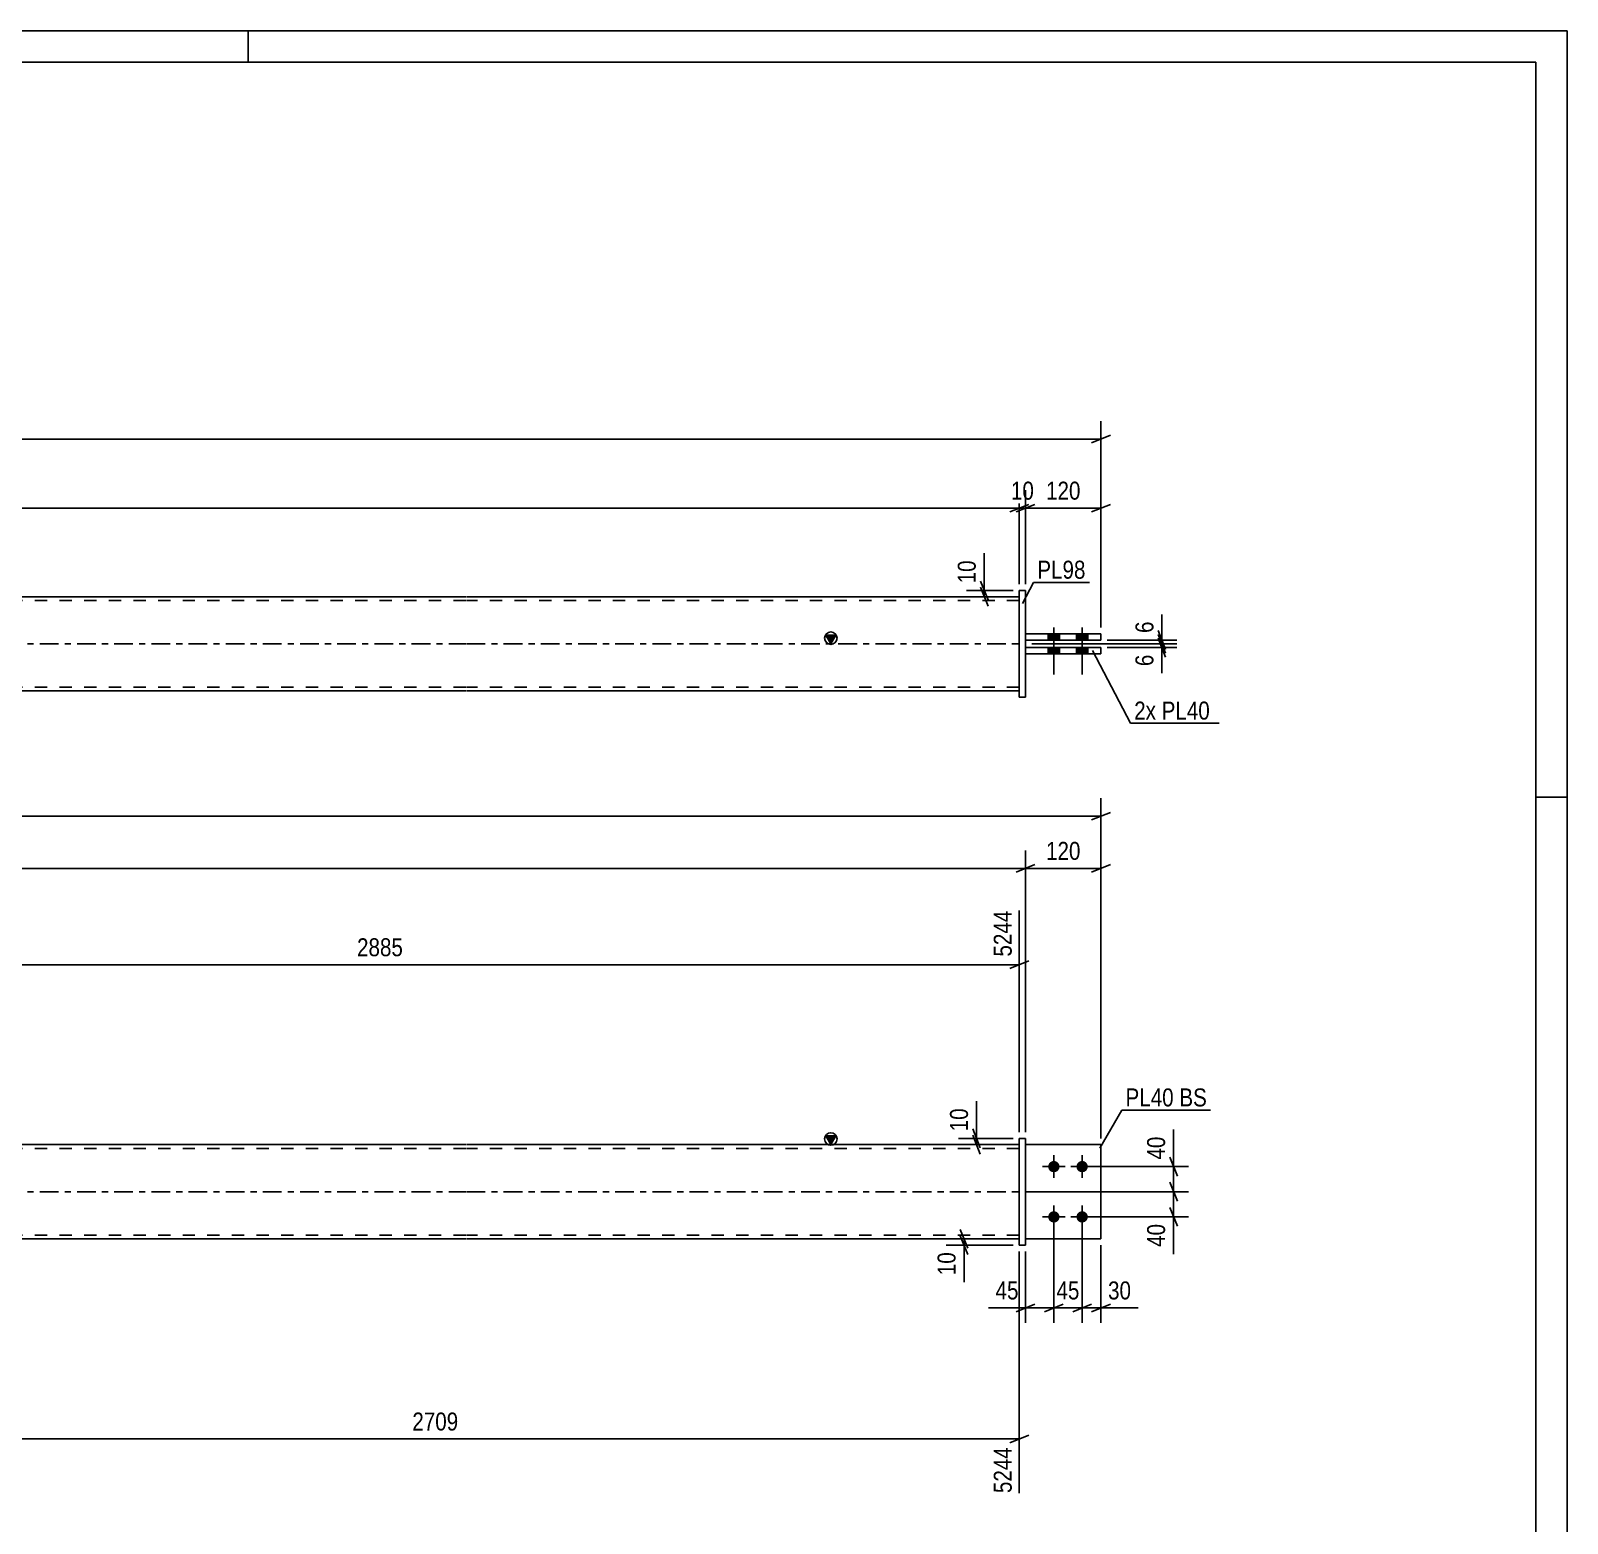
# Model space of a CAD drawing. Header units: millimetres. Extents: x 0 to 594, y 0 to 420.
# Drawn here: x 349.4 to 594, y 182.5 to 420 of the extents above; entities that cross this region are included whole.
import ezdxf

# ---------------------------------------------------------------- set-up
doc = ezdxf.new("R2010")
doc.units = ezdxf.units.MM
doc.linetypes.add('DXK_LINE_DOT2', pattern=[3.9198, 1.9599, -1.9599])
doc.linetypes.add('DXK_LINE_DOT3', pattern=[5.9187, 2.979, -0.9799, 0.9799, -0.9799])
doc.styles.add('Arial Narrow', font='ARIALN.TTF', dxfattribs={"height": 0.2})

# ---------------------------------------------------------------- blocks, each defined once
blk = doc.blocks.new('Unknown-580610560-1130')
at = {"color": 5, "linetype": 'Continuous'}
for p, q in [((594, 420), (0, 420)), ((384, 415), (384, 420)), ((594, 0), (594, 420)), ((589, 415), (5, 415)), ((589, 5), (589, 415)), ((594, 298), (589, 298))]:
    blk.add_line(p, q, dxfattribs=at)
blk = doc.blocks.new('Part-580610560-1695 - 1673')
at = {"color": 2, "linetype": 'Continuous'}
for p, q in [((519.77, 242.72), (507.77, 242.72)), ((519.77, 242.72), (519.77, 242.72)), ((519.77, 242.72), (519.77, 227.72)), ((507.77, 227.72), (519.77, 227.72))]:
    blk.add_line(p, q, dxfattribs=at)
at = {"color": 7, "linetype": 'DXK_LINE_DOT2'}
for p, q in [((507.77, 242.72), (519.77, 242.72)), ((507.77, 242.72), (507.77, 242.72)), ((507.77, 242.72), (507.77, 227.72)), ((507.77, 227.72), (519.77, 227.72))]:
    blk.add_line(p, q, dxfattribs=at)
blk = doc.blocks.new('Part-580610560-1700 - 1673')
at = {"linetype": 'Continuous'}
blk.add_hatch(color=2, dxfattribs=at).paths.add_polyline_path([(476.77, 242.72), (475.97, 244.12), (477.57, 244.12)])
at = {"color": 2, "linetype": 'Continuous'}
for p, q in [((418.67, 242.72), (179.21, 242.72)), ((506.77, 242.72), (418.77, 242.72)), ((476.77, 242.72), (475.97, 244.12)), ((475.97, 244.12), (477.57, 244.12)), ((477.57, 244.12), (476.77, 242.72)), ((418.67, 227.72), (179.21, 227.72)), ((506.77, 227.72), (418.77, 227.72))]:
    blk.add_line(p, q, dxfattribs=at)
at = {"color": 7, "linetype": 'DXK_LINE_DOT2'}
for p, q in [((506.77, 227.72), (506.77, 242.72)), ((418.67, 242.12), (179.21, 242.12)), ((506.77, 242.12), (418.77, 242.12)), ((418.67, 228.32), (179.21, 228.32)), ((506.77, 228.32), (418.77, 228.32))]:
    blk.add_line(p, q, dxfattribs=at)
at = {"color": 7, "linetype": 'DXK_LINE_DOT3'}
for p, q in [((179.21, 235.22), (418.67, 235.22)), ((418.77, 235.22), (506.77, 235.22))]:
    blk.add_line(p, q, dxfattribs=at)
at = {"color": 2, "linetype": 'Continuous'}
blk.add_circle((476.77, 243.62), 1, dxfattribs=at)
blk = doc.blocks.new('Part-580610560-1685 - 1673')
at = {"color": 2, "linetype": 'Continuous'}
for p, q in [((506.77, 243.72), (507.77, 243.72)), ((506.77, 226.72), (506.77, 243.72)), ((507.77, 243.72), (507.77, 226.72)), ((506.77, 226.72), (506.77, 226.72)), ((506.77, 226.72), (507.77, 226.72))]:
    blk.add_line(p, q, dxfattribs=at)
at = {"color": 7, "linetype": 'DXK_LINE_DOT2'}
for p, q in [((506.77, 243.72), (507.77, 243.72)), ((506.77, 226.72), (507.77, 226.72))]:
    blk.add_line(p, q, dxfattribs=at)
blk = doc.blocks.new('Part-580610560-1690 - 1673')
at = {"color": 7, "linetype": 'DXK_LINE_DOT2'}
for p, q in [((507.77, 242.72), (519.77, 242.72)), ((519.77, 242.72), (507.77, 242.72)), ((507.77, 242.72), (507.77, 242.72)), ((507.77, 242.72), (507.77, 227.72)), ((519.77, 242.72), (519.77, 242.72)), ((519.77, 242.72), (519.77, 227.72)), ((507.77, 227.72), (519.77, 227.72)), ((507.77, 227.72), (519.77, 227.72))]:
    blk.add_line(p, q, dxfattribs=at)
blk = doc.blocks.new('Bolt-580610560-1710 - 1673')
at = {"linetype": 'Continuous'}
for points in [[(512.27, 240.12), (512.46, 240.1), (512.64, 240.04), (512.8, 239.94), (512.94, 239.82), (513.05, 239.67), (513.13, 239.49), (513.17, 239.31), (513.17, 239.12), (513.13, 238.94), (513.05, 238.77), (512.94, 238.61), (512.8, 238.49), (512.64, 238.39), (512.46, 238.34), (512.27, 238.32), (512.09, 238.34), (511.91, 238.39), (511.74, 238.49), (511.6, 238.61), (511.49, 238.77), (511.42, 238.94), (511.38, 239.12), (511.38, 239.31), (511.42, 239.49), (511.49, 239.67), (511.6, 239.82), (511.74, 239.94), (511.91, 240.04), (512.09, 240.1)], [(516.77, 240.12), (516.96, 240.1), (517.14, 240.04), (517.3, 239.94), (517.44, 239.82), (517.55, 239.67), (517.63, 239.49), (517.67, 239.31), (517.67, 239.12), (517.63, 238.94), (517.55, 238.77), (517.44, 238.61), (517.3, 238.49), (517.14, 238.39), (516.96, 238.34), (516.77, 238.32), (516.59, 238.34), (516.41, 238.39), (516.24, 238.49), (516.1, 238.61), (515.99, 238.77), (515.92, 238.94), (515.88, 239.12), (515.88, 239.31), (515.92, 239.49), (515.99, 239.67), (516.1, 239.82), (516.24, 239.94), (516.41, 240.04), (516.59, 240.1)], [(512.27, 232.12), (512.46, 232.1), (512.64, 232.04), (512.8, 231.94), (512.94, 231.82), (513.05, 231.67), (513.13, 231.49), (513.17, 231.31), (513.17, 231.12), (513.13, 230.94), (513.05, 230.77), (512.94, 230.61), (512.8, 230.49), (512.64, 230.39), (512.46, 230.34), (512.27, 230.32), (512.09, 230.34), (511.91, 230.39), (511.74, 230.49), (511.6, 230.61), (511.49, 230.77), (511.42, 230.94), (511.38, 231.12), (511.38, 231.31), (511.42, 231.49), (511.49, 231.67), (511.6, 231.82), (511.74, 231.94), (511.91, 232.04), (512.09, 232.1)], [(516.77, 232.12), (516.96, 232.1), (517.14, 232.04), (517.3, 231.94), (517.44, 231.82), (517.55, 231.67), (517.63, 231.49), (517.67, 231.31), (517.67, 231.12), (517.63, 230.94), (517.55, 230.77), (517.44, 230.61), (517.3, 230.49), (517.14, 230.39), (516.96, 230.34), (516.77, 230.32), (516.59, 230.34), (516.41, 230.39), (516.24, 230.49), (516.1, 230.61), (515.99, 230.77), (515.92, 230.94), (515.88, 231.12), (515.88, 231.31), (515.92, 231.49), (515.99, 231.67), (516.1, 231.82), (516.24, 231.94), (516.41, 232.04), (516.59, 232.1)]]:
    blk.add_hatch(color=1, dxfattribs=at).paths.add_polyline_path(points)
at = {"color": 1, "linetype": 'Continuous'}
for p, q in [((512.27, 241.02), (512.27, 237.42)), ((516.77, 241.02), (516.77, 237.42)), ((510.47, 239.22), (514.07, 239.22)), ((514.97, 239.22), (518.57, 239.22)), ((512.27, 233.02), (512.27, 229.42)), ((516.77, 233.02), (516.77, 229.42)), ((510.47, 231.22), (514.07, 231.22)), ((514.97, 231.22), (518.57, 231.22))]:
    blk.add_line(p, q, dxfattribs=at)
blk = doc.blocks.new('Bolt-580610560-1371 - 1367')
at = {"linetype": 'Continuous'}
for points in [[(513.17, 324.02), (511.37, 324.02), (511.37, 323.02), (513.17, 323.02)], [(513.17, 324.02), (511.37, 324.02), (511.37, 323.02), (513.17, 323.02)], [(517.67, 324.02), (515.87, 324.02), (515.87, 323.02), (517.67, 323.02)], [(517.67, 324.02), (515.87, 324.02), (515.87, 323.02), (517.67, 323.02)], [(513.17, 321.82), (511.37, 321.82), (511.37, 320.82), (513.17, 320.82)], [(513.17, 321.82), (511.37, 321.82), (511.37, 320.82), (513.17, 320.82)], [(517.67, 321.82), (515.87, 321.82), (515.87, 320.82), (517.67, 320.82)], [(517.67, 321.82), (515.87, 321.82), (515.87, 320.82), (517.67, 320.82)]]:
    blk.add_hatch(color=1, dxfattribs=at).paths.add_polyline_path(points)
at = {"color": 1, "linetype": 'Continuous'}
for p, q in [((511.37, 324.02), (511.37, 323.02)), ((511.37, 324.02), (511.37, 323.02)), ((512.27, 325.02), (512.27, 317.52)), ((512.27, 325.02), (512.27, 317.52)), ((513.17, 324.02), (513.17, 323.02)), ((513.17, 324.02), (513.17, 323.02)), ((515.87, 324.02), (515.87, 323.02)), ((515.87, 324.02), (515.87, 323.02)), ((516.77, 325.02), (516.77, 317.52)), ((516.77, 325.02), (516.77, 317.52)), ((517.67, 324.02), (517.67, 323.02)), ((517.67, 324.02), (517.67, 323.02)), ((511.37, 321.82), (511.37, 320.82)), ((511.37, 321.82), (511.37, 320.82)), ((513.17, 321.82), (513.17, 320.82)), ((513.17, 321.82), (513.17, 320.82)), ((515.87, 321.82), (515.87, 320.82)), ((515.87, 321.82), (515.87, 320.82)), ((517.67, 321.82), (517.67, 320.82)), ((517.67, 321.82), (517.67, 320.82))]:
    blk.add_line(p, q, dxfattribs=at)
blk = doc.blocks.new('Part-580610560-1456 - 1367')
at = {"linetype": 'Continuous'}
blk.add_hatch(color=2, dxfattribs=at).paths.add_polyline_path([(476.77, 322.42), (475.97, 323.82), (477.57, 323.82)])
at = {"color": 2, "linetype": 'Continuous'}
for p, q in [((418.67, 329.92), (179.21, 329.92)), ((506.77, 329.92), (418.77, 329.92)), ((476.77, 322.42), (475.97, 323.82)), ((475.97, 323.82), (477.57, 323.82)), ((477.57, 323.82), (476.77, 322.42)), ((418.67, 314.92), (179.21, 314.92)), ((506.77, 314.92), (418.77, 314.92))]:
    blk.add_line(p, q, dxfattribs=at)
at = {"color": 7, "linetype": 'DXK_LINE_DOT2'}
for p, q in [((418.67, 329.32), (179.21, 329.32)), ((506.77, 329.32), (418.77, 329.32)), ((506.77, 329.92), (506.77, 314.92)), ((418.67, 315.52), (179.21, 315.52)), ((506.77, 315.52), (418.77, 315.52))]:
    blk.add_line(p, q, dxfattribs=at)
at = {"color": 7, "linetype": 'DXK_LINE_DOT3'}
for p, q in [((179.21, 322.42), (418.67, 322.42)), ((418.77, 322.42), (506.77, 322.42))]:
    blk.add_line(p, q, dxfattribs=at)
at = {"color": 2, "linetype": 'Continuous'}
blk.add_circle((476.77, 323.32), 1, dxfattribs=at)
blk = doc.blocks.new('Part-580610560-1461 - 1367')
at = {"color": 2, "linetype": 'Continuous'}
for p, q in [((519.77, 321.82), (507.77, 321.82)), ((507.77, 320.82), (519.77, 320.82)), ((519.77, 320.82), (519.77, 321.82))]:
    blk.add_line(p, q, dxfattribs=at)
at = {"color": 7, "linetype": 'DXK_LINE_DOT2'}
for p, q in [((507.77, 321.82), (507.77, 320.82)), ((519.77, 321.82), (507.77, 321.82)), ((507.77, 320.82), (519.77, 320.82))]:
    blk.add_line(p, q, dxfattribs=at)
blk = doc.blocks.new('Part-580610560-1433 - 1367')
at = {"color": 2, "linetype": 'Continuous'}
for p, q in [((506.77, 330.92), (506.77, 330.92)), ((506.77, 313.92), (506.77, 330.92)), ((506.77, 330.92), (507.77, 330.92)), ((507.77, 330.92), (507.77, 330.92)), ((507.77, 330.92), (507.77, 313.92)), ((506.77, 313.92), (507.77, 313.92)), ((506.77, 313.92), (506.77, 313.92)), ((507.77, 313.92), (507.77, 313.92))]:
    blk.add_line(p, q, dxfattribs=at)
at = {"color": 7, "linetype": 'DXK_LINE_DOT2'}
for p, q in [((506.77, 330.92), (507.77, 330.92)), ((506.77, 313.92), (507.77, 313.92)), ((507.77, 313.92), (507.77, 313.92))]:
    blk.add_line(p, q, dxfattribs=at)
blk = doc.blocks.new('Part-580610560-1466 - 1367')
at = {"color": 2, "linetype": 'Continuous'}
for p, q in [((519.77, 324.02), (507.77, 324.02)), ((507.77, 323.02), (519.77, 323.02)), ((519.77, 323.02), (519.77, 324.02))]:
    blk.add_line(p, q, dxfattribs=at)
at = {"color": 7, "linetype": 'DXK_LINE_DOT2'}
for p, q in [((507.77, 324.02), (507.77, 323.02)), ((519.77, 324.02), (507.77, 324.02)), ((507.77, 323.02), (519.77, 323.02))]:
    blk.add_line(p, q, dxfattribs=at)
blk = doc.blocks.new('StraightDimension-580610560-1936 - 1673')
at = {"color": 7, "linetype": 'Continuous'}
for p, q in [((505.77, 227.72), (495.12, 227.72)), ((497.37, 229.22), (498.57, 226.22)), ((498.57, 225.22), (497.37, 228.22)), ((497.97, 226.72), (497.97, 227.72)), ((505.77, 226.72), (495.12, 226.72))]:
    blk.add_line(p, q, dxfattribs=at)
at = {"color": 0}
blk.add_wipeout([(497.22, 226.19), (493.02, 226.19), (493.02, 221.34), (497.22, 221.34)], dxfattribs=at)
at = {"color": 7, "linetype": 'Continuous'}
blk.add_line((497.97, 226.72), (497.97, 220.81), dxfattribs=at)
blk.add_line((497.97, 226.72), (497.97, 220.81), dxfattribs=at)
at = {"color": 3, "style": 'Arial Narrow'}
blk.add_text('10', height=2.863, rotation=90.0002, dxfattribs=at).set_placement((496.62, 221.94))
blk = doc.blocks.new('StraightDimension-580610560-1955 - 1673')
at = {"color": 7, "linetype": 'Continuous'}
for p, q in [((512.27, 230.22), (512.27, 214.33)), ((516.77, 230.22), (516.77, 214.33)), ((510.77, 216.13), (513.77, 217.33)), ((512.27, 216.73), (516.77, 216.73)), ((518.27, 217.33), (515.27, 216.13))]:
    blk.add_line(p, q, dxfattribs=at)
at = {"color": 0}
blk.add_wipeout([(516.95, 217.48), (516.95, 221.68), (512.09, 221.68), (512.09, 217.48)], dxfattribs=at)
at = {"color": 3, "style": 'Arial Narrow'}
blk.add_text('45', height=2.863, dxfattribs=at).set_placement((512.69, 218.08))
blk = doc.blocks.new('StraightDimension-580610560-2017 - 1673')
at = {"color": 7, "linetype": 'Continuous'}
for p, q in [((507.77, 235.22), (533.73, 235.22)), ((530.73, 236.72), (531.93, 233.72)), ((531.33, 231.22), (531.33, 235.22)), ((531.93, 229.72), (530.73, 232.72)), ((517.77, 231.22), (533.73, 231.22))]:
    blk.add_line(p, q, dxfattribs=at)
at = {"color": 0}
blk.add_wipeout([(530.58, 230.69), (526.38, 230.69), (526.38, 225.84), (530.58, 225.84)], dxfattribs=at)
at = {"color": 7, "linetype": 'Continuous'}
blk.add_line((531.33, 231.22), (531.33, 225.31), dxfattribs=at)
blk.add_line((531.33, 231.22), (531.33, 225.31), dxfattribs=at)
at = {"color": 3, "style": 'Arial Narrow'}
blk.add_text('40', height=2.863, rotation=90.0002, dxfattribs=at).set_placement((529.98, 226.44))
blk = doc.blocks.new('StraightDimension-580610560-2031 - 1673')
at = {"color": 7, "linetype": 'Continuous'}
for p, q in [((499.35, 245.22), (500.55, 242.22)), ((505.77, 243.72), (497.1, 243.72)), ((505.77, 242.72), (497.1, 242.72)), ((500.55, 241.22), (499.35, 244.22)), ((499.95, 242.72), (499.95, 243.72))]:
    blk.add_line(p, q, dxfattribs=at)
at = {"color": 0}
blk.add_wipeout([(499.2, 249.1), (495, 249.1), (495, 244.24), (499.2, 244.24)], dxfattribs=at)
at = {"color": 7, "linetype": 'Continuous'}
blk.add_line((499.95, 243.72), (499.95, 249.62), dxfattribs=at)
blk.add_line((499.95, 243.72), (499.95, 249.62), dxfattribs=at)
at = {"color": 3, "style": 'Arial Narrow'}
blk.add_text('10', height=2.863, rotation=90.0002, dxfattribs=at).set_placement((498.6, 244.84))
blk = doc.blocks.new('StraightDimension-580610560-1760 - 1673')
at = {"color": 7, "linetype": 'Continuous'}
for p, q in [((303.25, 243.72), (303.25, 279.96)), ((506.77, 244.72), (506.77, 279.96)), ((304.75, 271.95), (301.75, 270.75)), ((505.27, 270.75), (508.27, 271.95)), ((303.25, 271.35), (506.77, 271.35))]:
    blk.add_line(p, q, dxfattribs=at)
at = {"color": 0, "linetype": 'Continuous'}
blk.add_wipeout([(506.17, 280.56), (501.97, 280.56), (501.97, 272.05), (506.17, 272.05)], dxfattribs=at)
at = {"color": 0}
blk.add_wipeout([(409.27, 272.1), (409.27, 276.3), (400.75, 276.3), (400.75, 272.1)], dxfattribs=at)
at = {"color": 3, "linetype": 'Continuous', "style": 'Arial Narrow'}
blk.add_text('5244', height=2.863, rotation=90.0002, dxfattribs=at).set_placement((505.57, 272.65))
at = {"color": 3, "style": 'Arial Narrow'}
blk.add_text('2885', height=2.863, dxfattribs=at).set_placement((401.35, 272.7))
blk = doc.blocks.new('StraightDimension-580610560-2050 - 1673')
at = {"color": 7, "linetype": 'Continuous'}
for p, q in [((507.77, 244.72), (507.77, 289.54)), ((90.11, 286.69), (507.77, 286.69)), ((506.27, 286.09), (509.27, 287.29))]:
    blk.add_line(p, q, dxfattribs=at)
blk = doc.blocks.new('StraightDimension-580610560-2040 - 1673')
at = {"color": 7, "linetype": 'Continuous'}
for p, q in [((507.77, 244.72), (507.77, 289.54)), ((519.77, 243.72), (519.77, 289.54)), ((506.27, 286.09), (509.27, 287.29)), ((507.77, 286.69), (519.77, 286.69)), ((521.27, 287.29), (518.27, 286.09))]:
    blk.add_line(p, q, dxfattribs=at)
at = {"color": 0}
blk.add_wipeout([(517.11, 287.44), (517.11, 291.64), (510.43, 291.64), (510.43, 287.44)], dxfattribs=at)
at = {"color": 3, "style": 'Arial Narrow'}
blk.add_text('120', height=2.863, dxfattribs=at).set_placement((511.03, 288.04))
blk = doc.blocks.new('StraightDimension-580610560-1945 - 1673')
at = {"color": 7, "linetype": 'Continuous'}
for p, q in [((512.27, 230.22), (512.27, 214.33)), ((507.77, 225.72), (507.77, 214.33)), ((506.27, 216.13), (509.27, 217.33)), ((507.77, 216.73), (512.27, 216.73)), ((513.77, 217.33), (510.77, 216.13))]:
    blk.add_line(p, q, dxfattribs=at)
at = {"color": 0}
blk.add_wipeout([(507.25, 217.48), (507.25, 221.68), (502.39, 221.68), (502.39, 217.48)], dxfattribs=at)
at = {"color": 7, "linetype": 'Continuous'}
blk.add_line((507.77, 216.73), (501.87, 216.73), dxfattribs=at)
blk.add_line((507.77, 216.73), (501.87, 216.73), dxfattribs=at)
at = {"color": 3, "style": 'Arial Narrow'}
blk.add_text('45', height=2.863, dxfattribs=at).set_placement((502.99, 218.08))
blk = doc.blocks.new('StraightDimension-580610560-1746 - 1673')
at = {"color": 7, "linetype": 'Continuous'}
for p, q in [((519.77, 243.72), (519.77, 297.84)), ((78.11, 294.99), (519.77, 294.99)), ((518.27, 294.39), (521.27, 295.59))]:
    blk.add_line(p, q, dxfattribs=at)
blk = doc.blocks.new('StraightDimension-580610560-1838 - 1673')
at = {"color": 7, "linetype": 'Continuous'}
for p, q in [((320.85, 226.72), (320.85, 187.26)), ((506.77, 225.72), (506.77, 187.26)), ((322.35, 196.47), (319.35, 195.27)), ((320.85, 195.87), (506.77, 195.87)), ((505.27, 195.27), (508.27, 196.47))]:
    blk.add_line(p, q, dxfattribs=at)
at = {"color": 0}
blk.add_wipeout([(418.07, 196.62), (418.07, 200.82), (409.55, 200.82), (409.55, 196.62)], dxfattribs=at)
at = {"color": 0, "linetype": 'Continuous'}
blk.add_wipeout([(506.17, 195.17), (501.97, 195.17), (501.97, 186.66), (506.17, 186.66)], dxfattribs=at)
at = {"color": 3, "style": 'Arial Narrow'}
blk.add_text('2709', height=2.863, dxfattribs=at).set_placement((410.15, 197.22))
at = {"color": 3, "linetype": 'Continuous', "style": 'Arial Narrow'}
blk.add_text('5244', height=2.863, rotation=90.0002, dxfattribs=at).set_placement((505.57, 187.26))
blk = doc.blocks.new('StraightDimension-580610560-1965 - 1673')
at = {"color": 7, "linetype": 'Continuous'}
for p, q in [((516.77, 230.22), (516.77, 214.33)), ((519.77, 226.72), (519.77, 214.33)), ((515.27, 216.13), (518.27, 217.33)), ((516.77, 216.73), (519.77, 216.73)), ((521.27, 217.33), (518.27, 216.13))]:
    blk.add_line(p, q, dxfattribs=at)
at = {"color": 0}
blk.add_wipeout([(525.15, 217.48), (525.15, 221.68), (520.3, 221.68), (520.3, 217.48)], dxfattribs=at)
at = {"color": 7, "linetype": 'Continuous'}
blk.add_line((519.77, 216.73), (525.68, 216.73), dxfattribs=at)
blk.add_line((519.77, 216.73), (525.68, 216.73), dxfattribs=at)
at = {"color": 3, "style": 'Arial Narrow'}
blk.add_text('30', height=2.863, dxfattribs=at).set_placement((520.9, 218.08))
blk = doc.blocks.new('StraightDimension-580610560-2004 - 1673')
at = {"color": 7, "linetype": 'Continuous'}
for p, q in [((530.73, 240.72), (531.93, 237.72)), ((517.77, 239.22), (533.73, 239.22)), ((531.33, 235.22), (531.33, 239.22)), ((507.77, 235.22), (533.73, 235.22)), ((531.93, 233.72), (530.73, 236.72))]:
    blk.add_line(p, q, dxfattribs=at)
at = {"color": 0}
blk.add_wipeout([(530.58, 244.6), (526.38, 244.6), (526.38, 239.74), (530.58, 239.74)], dxfattribs=at)
at = {"color": 7, "linetype": 'Continuous'}
blk.add_line((531.33, 239.22), (531.33, 245.12), dxfattribs=at)
blk.add_line((531.33, 239.22), (531.33, 245.12), dxfattribs=at)
at = {"color": 3, "style": 'Arial Narrow'}
blk.add_text('40', height=2.863, rotation=90.0002, dxfattribs=at).set_placement((529.98, 240.34))
blk = doc.blocks.new('StraightDimension-580610560-1545 - 1367')
at = {"color": 7, "linetype": 'Continuous'}
for p, q in [((519.77, 325.02), (519.77, 357.87)), ((78.11, 355.02), (519.77, 355.02)), ((518.27, 354.42), (521.27, 355.62))]:
    blk.add_line(p, q, dxfattribs=at)
blk = doc.blocks.new('StraightDimension-580610560-1576 - 1367')
at = {"color": 7, "linetype": 'Continuous'}
for p, q in [((506.77, 331.92), (506.77, 346.87)), ((91.11, 344.02), (506.77, 344.02)), ((505.27, 343.42), (508.27, 344.62))]:
    blk.add_line(p, q, dxfattribs=at)
blk = doc.blocks.new('StraightDimension-580610560-1586 - 1367')
at = {"color": 7, "linetype": 'Continuous'}
for p, q in [((506.77, 331.92), (506.77, 346.87)), ((507.77, 331.92), (507.77, 346.87)), ((505.27, 343.42), (508.27, 344.62)), ((509.27, 344.62), (506.27, 343.42)), ((506.77, 344.02), (507.77, 344.02))]:
    blk.add_line(p, q, dxfattribs=at)
at = {"color": 0}
blk.add_wipeout([(509.7, 344.77), (509.7, 348.97), (504.84, 348.97), (504.84, 344.77)], dxfattribs=at)
at = {"color": 3, "style": 'Arial Narrow'}
blk.add_text('10', height=2.863, dxfattribs=at).set_placement((505.44, 345.37))
blk = doc.blocks.new('StraightDimension-580610560-1596 - 1367')
at = {"color": 7, "linetype": 'Continuous'}
for p, q in [((507.77, 331.92), (507.77, 346.87)), ((519.77, 325.02), (519.77, 346.87)), ((506.27, 343.42), (509.27, 344.62)), ((507.77, 344.02), (519.77, 344.02)), ((521.27, 344.62), (518.27, 343.42))]:
    blk.add_line(p, q, dxfattribs=at)
at = {"color": 0}
blk.add_wipeout([(517.11, 344.77), (517.11, 348.97), (510.43, 348.97), (510.43, 344.77)], dxfattribs=at)
at = {"color": 3, "style": 'Arial Narrow'}
blk.add_text('120', height=2.863, dxfattribs=at).set_placement((511.03, 345.37))
blk = doc.blocks.new('StraightDimension-580610560-1607 - 1367')
at = {"color": 7, "linetype": 'Continuous'}
for p, q in [((505.77, 330.92), (498.34, 330.92)), ((500.59, 332.42), (501.79, 329.42)), ((501.79, 328.42), (500.59, 331.42)), ((501.19, 329.92), (501.19, 330.92)), ((505.77, 329.92), (498.34, 329.92))]:
    blk.add_line(p, q, dxfattribs=at)
at = {"color": 0}
blk.add_wipeout([(500.44, 336.3), (496.24, 336.3), (496.24, 331.45), (500.44, 331.45)], dxfattribs=at)
at = {"color": 7, "linetype": 'Continuous'}
blk.add_line((501.19, 330.92), (501.19, 336.83), dxfattribs=at)
blk.add_line((501.19, 330.92), (501.19, 336.83), dxfattribs=at)
at = {"color": 3, "style": 'Arial Narrow'}
blk.add_text('10', height=2.863, rotation=90.0002, dxfattribs=at).set_placement((499.84, 332.05))
blk = doc.blocks.new('StraightDimension-580610560-1618 - 1367')
at = {"color": 7, "linetype": 'Continuous'}
for p, q in [((528.87, 323.92), (530.07, 320.92)), ((530.07, 320.32), (528.87, 323.32)), ((508.77, 322.42), (531.87, 322.42)), ((520.77, 321.82), (531.87, 321.82)), ((529.47, 321.82), (529.47, 322.42))]:
    blk.add_line(p, q, dxfattribs=at)
at = {"color": 0}
blk.add_wipeout([(528.72, 321.3), (524.52, 321.3), (524.52, 318.27), (528.72, 318.27)], dxfattribs=at)
at = {"color": 7, "linetype": 'Continuous'}
blk.add_line((529.47, 321.82), (529.47, 317.75), dxfattribs=at)
blk.add_line((529.47, 321.82), (529.47, 317.75), dxfattribs=at)
at = {"color": 3, "style": 'Arial Narrow'}
blk.add_text('6', height=2.86, rotation=90.0002, dxfattribs=at).set_placement((528.12, 318.87))
blk = doc.blocks.new('StraightDimension-580610560-1627 - 1367')
at = {"color": 7, "linetype": 'Continuous'}
for p, q in [((520.77, 323.02), (531.87, 323.02)), ((528.87, 324.52), (530.07, 321.52)), ((530.07, 320.92), (528.87, 323.92)), ((529.47, 322.42), (529.47, 323.02)), ((508.77, 322.42), (531.87, 322.42))]:
    blk.add_line(p, q, dxfattribs=at)
at = {"color": 0}
blk.add_wipeout([(528.72, 326.58), (524.52, 326.58), (524.52, 323.55), (528.72, 323.55)], dxfattribs=at)
at = {"color": 7, "linetype": 'Continuous'}
blk.add_line((529.47, 323.02), (529.47, 327.1), dxfattribs=at)
blk.add_line((529.47, 323.02), (529.47, 327.1), dxfattribs=at)
at = {"color": 3, "style": 'Arial Narrow'}
blk.add_text('6', height=2.86, rotation=90.0002, dxfattribs=at).set_placement((528.12, 324.15))
blk = doc.blocks.new('MarkSet-580610560-2083 - 1673')
at = {"color": 0}
blk.add_wipeout([(531.35, 248.8), (531.35, 251.8), (523.68, 251.8), (523.68, 248.8)], dxfattribs=at)
blk.add_wipeout([(531.35, 248.8), (531.35, 251.8), (523.68, 251.8), (523.68, 248.8)], dxfattribs=at)
at = {"color": 30, "linetype": 'Continuous'}
blk.add_line((519.58, 242.14), (523.08, 248.2), dxfattribs=at)
at = {"color": 0}
blk.add_wipeout([(536.63, 248.8), (536.63, 251.8), (532.25, 251.8), (532.25, 248.8)], dxfattribs=at)
blk.add_wipeout([(536.63, 248.8), (536.63, 251.8), (532.25, 251.8), (532.25, 248.8)], dxfattribs=at)
at = {"color": 30, "linetype": 'Continuous'}
blk.add_line((523.08, 248.2), (537.23, 248.2), dxfattribs=at)
at = {"color": 3, "style": 'Arial Narrow'}
for s, p in [('PL40', (523.68, 248.8)), ('BS', (532.25, 248.8))]:
    blk.add_text(s, height=2.863, dxfattribs=at).set_placement(p)
blk = doc.blocks.new('MarkSet-580610560-1658 - 1367')
at = {"color": 0}
blk.add_wipeout([(528.53, 310.37), (528.53, 313.37), (525.06, 313.37), (525.06, 310.37)], dxfattribs=at)
blk.add_wipeout([(528.53, 310.37), (528.53, 313.37), (525.06, 313.37), (525.06, 310.37)], dxfattribs=at)
at = {"color": 30, "linetype": 'Continuous'}
blk.add_line((518.43, 321.34), (524.46, 309.77), dxfattribs=at)
at = {"color": 0}
blk.add_wipeout([(537.11, 310.37), (537.11, 313.37), (529.43, 313.37), (529.43, 310.37)], dxfattribs=at)
blk.add_wipeout([(537.11, 310.37), (537.11, 313.37), (529.43, 313.37), (529.43, 310.37)], dxfattribs=at)
at = {"color": 30, "linetype": 'Continuous'}
blk.add_line((524.46, 309.77), (538.61, 309.77), dxfattribs=at)
at = {"color": 3, "style": 'Arial Narrow'}
for s, p in [('2x', (525.06, 310.37)), ('PL40', (529.43, 310.37))]:
    blk.add_text(s, height=2.863, dxfattribs=at).set_placement(p)
blk = doc.blocks.new('Mark-580610560-1429 - 1367')
at = {"color": 0}
blk.add_wipeout([(517.32, 332.79), (517.32, 335.79), (509.64, 335.79), (509.64, 332.79)], dxfattribs=at)
blk.add_wipeout([(517.32, 332.79), (517.32, 335.79), (509.64, 335.79), (509.64, 332.79)], dxfattribs=at)
at = {"color": 30, "linetype": 'Continuous'}
for p, q in [((507.27, 328.82), (509.04, 332.19)), ((509.04, 332.19), (517.92, 332.19))]:
    blk.add_line(p, q, dxfattribs=at)
at = {"color": 3, "style": 'Arial Narrow'}
blk.add_text('PL98', height=2.863, dxfattribs=at).set_placement((509.64, 332.79))

msp = doc.modelspace()

# ---------------------------------------------------------------- block references
for name in ['Unknown-580610560-1130', 'Part-580610560-1433 - 1367', 'Part-580610560-1456 - 1367', 'Part-580610560-1466 - 1367', 'Bolt-580610560-1371 - 1367', 'Part-580610560-1461 - 1367', 'Part-580610560-1700 - 1673', 'Part-580610560-1685 - 1673', 'Part-580610560-1695 - 1673', 'Part-580610560-1690 - 1673', 'Bolt-580610560-1710 - 1673']:
    msp.add_blockref(name, (0, 0))

# ---------------------------------------------------------------- next in the draw order: block references
for name in ['StraightDimension-580610560-1545 - 1367', 'StraightDimension-580610560-2031 - 1673', 'StraightDimension-580610560-1955 - 1673', 'StraightDimension-580610560-1936 - 1673']:
    msp.add_blockref(name, (0, 0))

# ---------------------------------------------------------------- next in the draw order: block references
for name in ['StraightDimension-580610560-1576 - 1367', 'StraightDimension-580610560-1760 - 1673', 'StraightDimension-580610560-2017 - 1673']:
    msp.add_blockref(name, (0, 0))

# ---------------------------------------------------------------- next in the draw order: block references
for name in ['StraightDimension-580610560-1586 - 1367', 'StraightDimension-580610560-2050 - 1673', 'StraightDimension-580610560-1945 - 1673', 'StraightDimension-580610560-1965 - 1673']:
    msp.add_blockref(name, (0, 0))

# ---------------------------------------------------------------- next in the draw order: block references
for name in ['StraightDimension-580610560-1596 - 1367', 'StraightDimension-580610560-2040 - 1673', 'StraightDimension-580610560-1838 - 1673']:
    msp.add_blockref(name, (0, 0))

# ---------------------------------------------------------------- next in the draw order: block references
for name in ['StraightDimension-580610560-1607 - 1367', 'Mark-580610560-1429 - 1367', 'StraightDimension-580610560-1618 - 1367', 'StraightDimension-580610560-1746 - 1673']:
    msp.add_blockref(name, (0, 0))

# ---------------------------------------------------------------- next in the draw order: block references
for name in ['StraightDimension-580610560-1627 - 1367', 'StraightDimension-580610560-2004 - 1673']:
    msp.add_blockref(name, (0, 0))

# ---------------------------------------------------------------- next in the draw order: block references
for name in ['MarkSet-580610560-1658 - 1367', 'MarkSet-580610560-2083 - 1673']:
    msp.add_blockref(name, (0, 0))

doc.saveas('drawing.dxf')
